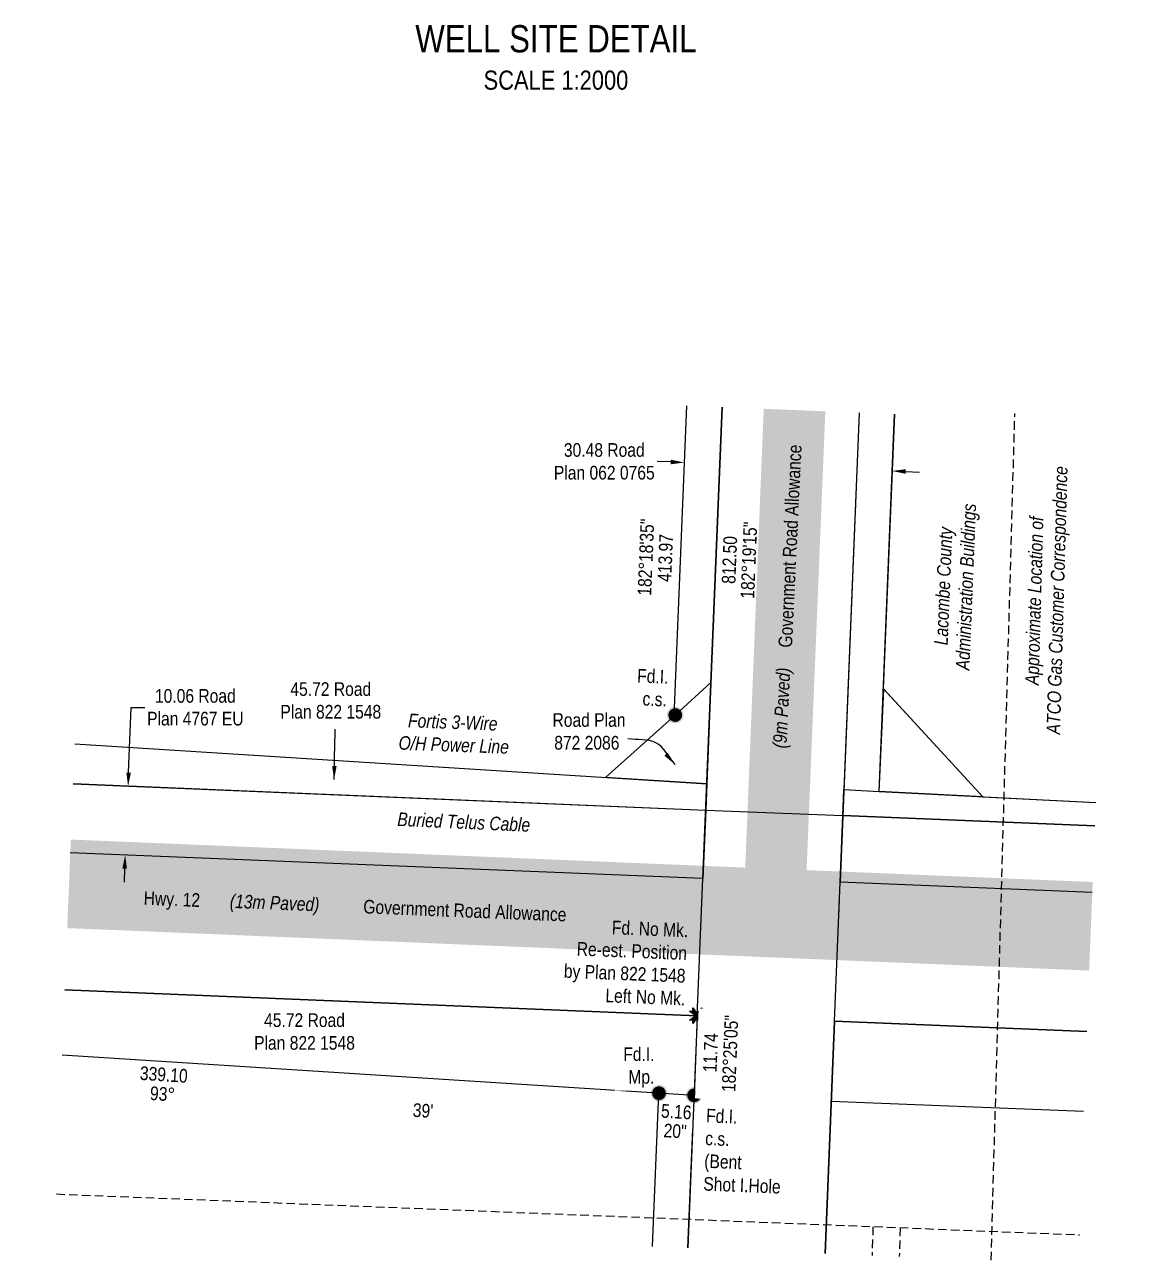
# Model space of a CAD drawing. Extents: x 303473 to 311369, y 5810487 to 5821147.
# Drawn here: x 307616 to 308430, y 5815521 to 5816428 of the extents above; entities that cross this region are included whole.
import ezdxf
from ezdxf.enums import TextEntityAlignment as Align

# ---------------------------------------------------------------- set-up
doc = ezdxf.new("R2010")
doc.units = 0
doc.header["$LTSCALE"] = 5
doc.header["$PDSIZE"] = 0.5
doc.linetypes.add('UG_PIPE', pattern=[1.875, 1.25, -0.625])
doc.layers.get('Defpoints').update_dxf_attribs({"color": 9})
for name, color, linetype in [('AS-PIPE-UG', 44, 'UG_PIPE'), ('AS-PIPE-UG-T', 44, 'Continuous'), ('AS-POWER', 104, 'foc-POWER'), ('AS-ROADS', 254, 'Continuous'), ('AS-TELEPHONE-T', 224, 'Continuous'), ('AS-TELUS', 224, 'foc-TEL'), ('DETAIL-T', 7, 'Continuous'), ('L-BD', 7, 'Continuous'), ('L-MON', 1, 'Continuous'), ('L-ROAD-T', 7, 'Continuous'), ('L-SEC', 7, 'Continuous'), ('L-TITLEDB', 4, 'Continuous'), ('L-TITLEDB-T', 4, 'Continuous')]:
    doc.layers.add(name, color=color, linetype=linetype)
doc.layers.add('T-TEXT', color=48, linetype='Continuous', lineweight=18)
doc.styles.add('80CG', font='ARIALN.TTF', dxfattribs={"height": 10})
doc.styles.add('80L', font='ARIALN.TTF', dxfattribs={"height": 10})
doc.styles.add('80LS', font='ARIALNI.TTF', dxfattribs={"height": 10})
doc.styles.add('foc-LtypeFont', font='ARIALN.TTF', dxfattribs={"height": 7.35})
doc.styles.add('MtXpl_Arial_Narrow', font='ARIALNI.TTF')
doc.linetypes.add('foc-POWER', pattern='A,6,-1,["P",foc-LtypeFont,S=0.2,R=0,X=-0.625,Y=-0.75],-1.24,4', length=12.24)
doc.linetypes.add('foc-POWER-NOLINE', pattern='A,0,-4,["P",foc-LtypeFont,S=0.2,R=0,X=-0.625,Y=-0.75],-8.24', length=12.24)
doc.linetypes.add('foc-TEL', pattern='A,2,-1,["T",foc-LtypeFont,S=0.2,R=0,X=-0.425,Y=-0.75],-1.24,8', length=12.24)
doc.linetypes.add('foc-TEL-NOLINE', pattern='A,0,-2,["T",foc-LtypeFont,S=0.2,R=0,X=-0.425,Y=-0.75],-10.24', length=12.24)
doc.dimstyles.new('Compass 5 000', dxfattribs={"dimscale": 5, "dimtxt": 9, "dimasz": 2, "dimexe": 0.2, "dimexo": 0.0625, "dimgap": 0.5, "dimtad": 0, "dimtih": 1, "dimtoh": 1, "dimzin": 0, "dimdsep": 46, "dimtxsty": '80CG', "dimcen": 0.1, "dimse1": 1, "dimse2": 1, "dimclrd": 256, "dimclrt": 256, "dimaunit": 1, "dimadec": 4, "dimazin": 0, "dimtfac": 0.06, "dimtofl": 0, "dimtmove": 0, "dimatfit": 1, "dimfxl": 0.2, "dimtolj": 1, "dimtzin": 0, "dimlwd": -1, "dimarcsym": 0})

# ---------------------------------------------------------------- blocks, each defined once
blk = doc.blocks.new('fdia')
at = {"color": 255, "const_width": 1}
blk.add_lwpolyline([(-0.5, 0, 1), (0.5, 0, 1)], format="xyb", close=True, dxfattribs=at)
blk = doc.blocks.new('Fdiaa')
blk.add_blockref('fdia', (0, 0))
blk = doc.blocks.new('fdib')
at = {"color": 1, "const_width": 1.6}
blk.add_lwpolyline([(-0.4, 0, 1), (0.4, 0, 1)], format="xyb", close=True, dxfattribs=at)
at = {"color": 1}
blk.add_circle((0, 0), 0.8, dxfattribs=at)
blk = doc.blocks.new('Fdibb')
blk.add_blockref('fdib', (0, 0))
blk = doc.blocks.new('fdicc')
for name in ['Fdibb', 'Fdiaa']:
    blk.add_blockref(name, (0, 0))
blk = doc.blocks.new('FDI')
blk.add_blockref('fdicc', (0, 0))
blk = doc.blocks.new('TEMP')
h = blk.add_hatch(color=255)
h.dxf.hatch_style = 1
h.paths.add_polyline_path([(0, 0.25), (-0.67, 1.15), (-0.67, 0.67), (-1.15, 0.67), (-0.25, 0), (-1.15, -0.67), (-0.67, -0.67), (-0.67, -1.15), (0, -0.25), (0.67, -1.15), (0.67, -0.67), (1.15, -0.67), (0.25, 0), (1.15, 0.67), (0.67, 0.67), (0.67, 1.15)])
h.paths.add_polyline_path([(0.57, 0.85), (0.57, 0.57), (0.85, 0.57), (0.08, 0), (0.85, -0.57), (0.57, -0.57), (0.57, -0.85), (0, -0.08), (-0.57, -0.85), (-0.57, -0.57), (-0.85, -0.57), (-0.08, 0), (-0.85, 0.57), (-0.57, 0.57), (-0.57, 0.85), (0, 0.08)], flags=16)
h = blk.add_hatch(color=1)
h.dxf.hatch_style = 1
h.paths.add_polyline_path([(0, 0.08), (-0.57, 0.85), (-0.57, 0.57), (-0.85, 0.57), (-0.08, 0), (-0.85, -0.57), (-0.57, -0.57), (-0.57, -0.85), (0, -0.08), (0.57, -0.85), (0.57, -0.57), (0.85, -0.57), (0.08, 0), (0.85, 0.57), (0.57, 0.57), (0.57, 0.85)])
at = {"color": 1}
for p, q in [((-0.08, 0), (0.08, 0)), ((0, 0.08), (0, -0.08))]:
    blk.add_line(p, q, dxfattribs=at)
at = {"color": 255, "flags": 128}
blk.add_lwpolyline([(-0.25, 0), (-1.15, 0.67), (-0.67, 0.67), (-0.67, 1.15), (0, 0.25), (0.67, 1.15), (0.67, 0.67), (1.15, 0.67), (0.25, 0), (1.15, -0.67), (0.67, -0.67), (0.67, -1.15), (0, -0.25), (-0.67, -1.15), (-0.67, -0.67), (-1.15, -0.67)], close=True, dxfattribs=at)
at = {"color": 1, "flags": 128}
blk.add_lwpolyline([(-0.08, 0), (-0.85, 0.57), (-0.57, 0.57), (-0.57, 0.85), (0, 0.08), (0.57, 0.85), (0.57, 0.57), (0.85, 0.57), (0.08, 0), (0.85, -0.57), (0.57, -0.57), (0.57, -0.85), (0, -0.08), (-0.57, -0.85), (-0.57, -0.57), (-0.85, -0.57)], close=True, dxfattribs=at)
blk = doc.blocks.new('*D500')
at = {"layer": 'Defpoints', "color": 0, "transparency": 16777216}
for p in [(308100.59, 5816124.87), (308252.86, 5816118.69), (308099.85, 5816106.51)]:
    blk.add_point(p, dxfattribs=at)
at = {"layer": 'L-TITLEDB-T', "transparency": 16777216}
for p, q in [((308089.86, 5816106.91), (308079.87, 5816107.32)), ((308262.1, 5816099.93), (308272.1, 5816099.52))]:
    blk.add_line(p, q, dxfattribs=at)
for points in [[(308089.93, 5816108.58), (308089.79, 5816105.25), (308099.85, 5816106.51)], [(308262.17, 5816101.6), (308262.04, 5816098.26), (308252.11, 5816100.33)]]:
    blk.add_solid(points, dxfattribs=at)
at = {"layer": 'L-TITLEDB-T', "transparency": 16777216, "insert": (308041.1, 5816107.32), "char_height": 10, "attachment_point": 5, "style": '80CG'}
blk.add_mtext('\\A1;30.48 Road\\PPlan 062 0765', dxfattribs=at)
blk = doc.blocks.new('*D503')
at = {"layer": 'Defpoints', "color": 0, "transparency": 16777216}
for p in [(307692.01, 5815869.1), (307733.55, 5815867.39), (307731.47, 5815816.97)]:
    blk.add_point(p, dxfattribs=at)
at = {"layer": 'L-TITLEDB-T', "transparency": 16777216}
for p, q in [((307692.42, 5815879.09), (307694.4, 5815926.95)), ((307694.4, 5815926.95), (307704.4, 5815926.95)), ((307689.51, 5815808.7), (307689.1, 5815798.7))]:
    blk.add_line(p, q, dxfattribs=at)
for points in [[(307690.76, 5815879.16), (307694.09, 5815879.03), (307692.01, 5815869.1)], [(307687.85, 5815808.76), (307691.18, 5815808.63), (307689.92, 5815818.69)]]:
    blk.add_solid(points, dxfattribs=at)
at = {"layer": 'L-TITLEDB-T', "transparency": 16777216, "insert": (307741.33, 5815926.95), "char_height": 10, "attachment_point": 5, "style": '80CG'}
blk.add_mtext('\\A1;10.06 Road \\PPlan 4767 EU', dxfattribs=at)

msp = doc.modelspace()

# ---------------------------------------------------------------- linework, layer by layer
at = {"layer": 'AS-PIPE-UG', "flags": 128}
for points in [[(308324.699, 5815521.449), (308342.107, 5816142.494)], [(307639.443, 5815570.067), (308389.498, 5815540.131)], [(308238.092, 5815546.023), (308237.411, 5815524.988)], [(308258.082, 5815545.376), (308257.395, 5815524.177)]]:
    msp.add_lwpolyline(points, dxfattribs=at)
at = {"layer": 'AS-POWER', "linetype": 'foc-POWER-NOLINE', "flags": 128}
msp.add_lwpolyline([(307652.95, 5815900.287), (308116.211, 5815870.766)], dxfattribs=at)
at = {"layer": 'AS-ROADS', "flags": 128}
for points, const_width in [([(308180.477, 5816144.986), (308166.735, 5815803.623), (308180.678, 5816144.978)], 44.996), ([(307648.747, 5815797.534), (308397.87, 5815766.375)], 64.995)]:
    msp.add_lwpolyline(points, dxfattribs=dict(at, const_width=const_width))
at = {"layer": 'AS-TELUS', "linetype": 'foc-TEL-NOLINE', "flags": 128}
for points in [[(308113.397, 5815801.348), (308127.416, 5816147.137)], [(307651.755, 5815871.06), (308115.434, 5815851.603)], [(308215.956, 5815847.849), (308400.818, 5815840.226)], [(308212.965, 5815774.066), (308213.963, 5815798.684)], [(308202.923, 5815526.386), (308209.829, 5815696.728)], [(308102.414, 5815530.461), (308105.944, 5815617.547)]]:
    msp.add_lwpolyline(points, dxfattribs=at)
at = {"layer": 'AS-TELUS', "flags": 128}
for points in [[(308115.434, 5815851.603), (308215.945, 5815847.581)], [(308109.321, 5815700.839), (308113.397, 5815801.348)], [(308209.829, 5815696.728), (308213.963, 5815798.687)]]:
    msp.add_lwpolyline(points, dxfattribs=at)
at = {"layer": 'L-SEC', "flags": 128}
for points in [[(308127.416, 5816147.137), (308113.397, 5815801.348), (307649.679, 5815820.315)], [(308227.925, 5816143.062), (308213.963, 5815798.687)], [(308398.86, 5815791.185), (308213.963, 5815798.687)], [(308109.321, 5815700.839), (307645.568, 5815719.808)], [(308109.268, 5815699.53), (308102.414, 5815530.461)], [(308209.829, 5815696.728), (308202.923, 5815526.386)], [(308209.829, 5815696.728), (308394.788, 5815689.163)]]:
    msp.add_lwpolyline(points, dxfattribs=at)
at = {"layer": 'L-TITLEDB', "flags": 128}
for points in [[(308127.416, 5816147.137), (308119.226, 5815945.135), (308093.126, 5815921.291), (308092.311, 5815920.562), (308101.54, 5816148.186)], [(308227.925, 5816143.062), (308216.718, 5815866.627), (308242.583, 5815865.309), (308253.802, 5816142.013)], [(308253.802, 5816142.013), (308245.647, 5815940.875), (308318.695, 5815861.43), (308401.496, 5815857.21)], [(307652.95, 5815900.287), (308116.211, 5815870.766), (308115.434, 5815851.603)], [(307651.743, 5815870.767), (308115.434, 5815851.603), (308113.397, 5815801.348), (307649.679, 5815820.315)], [(308400.813, 5815840.102), (308215.945, 5815847.581), (308216.718, 5815866.627), (308242.583, 5815865.309), (308401.496, 5815857.21)], [(308398.86, 5815791.185), (308213.963, 5815798.687), (308215.945, 5815847.581), (308400.812, 5815840.082)], [(308241.822, 5815846.534), (308241.822, 5815846.531)], [(308239.839, 5815797.637), (308239.839, 5815797.635)], [(307645.568, 5815719.808), (308109.321, 5815700.839), (308106.949, 5815642.335), (307643.613, 5815672.001)], [(308394.788, 5815689.163), (308209.829, 5815696.728), (308207.459, 5815638.263), (308392.457, 5815630.762)], [(308076.537, 5815531.51), (308081.097, 5815643.99)]]:
    msp.add_lwpolyline(points, dxfattribs=at)
for points in [[(308041.941, 5815875.519), (308093.126, 5815921.291), (308119.226, 5815945.135), (308116.211, 5815870.766)], [(308242.583, 5815865.309), (308246.16, 5815940.332), (308318.695, 5815861.43)]]:
    msp.add_lwpolyline(points, close=True, dxfattribs=at)

# ---------------------------------------------------------------- block references
at = {"layer": 'L-MON', "xscale": 4.999584200000001, "yscale": 4.999584200000001, "zscale": 4.999584200000001}
for name, p in [('TEMP', (308109.321, 5815700.839)), ('FDI', (308106.951, 5815642.381))]:
    msp.add_blockref(name, p, dxfattribs=at)

# ---------------------------------------------------------------- texts
at = {"layer": 'AS-PIPE-UG-T', "insert": (308348.402, 5815901.842), "char_height": 9.99927, "attachment_point": 1, "rotation": 88.39442, "style": '80L'}
msp.add_mtext_dynamic_manual_height_columns('\\pi41.6666;{\\fArial Narrow|b0|i1|c0|p34;Approximate Location of \\P\\pi5.9632;ATCO Gas Customer Correspondence}', width=208.37183, gutter_width=50, heights=[0], dxfattribs=at)
at = {"layer": 'AS-POWER', "insert": (307877.802, 5815923.184), "char_height": 9.99927, "attachment_point": 1, "rotation": 357.779317, "style": '80L'}
msp.add_mtext_dynamic_manual_height_columns('\\pi19.73517;{\\fArial Narrow|b0|i1|c0|p34;Fortis 3-Wire\\P\\pi10.2304; O/H Power Line}', width=104.22005, gutter_width=50, heights=[0], dxfattribs=at)
at = {"layer": 'AS-TELEPHONE-T', "insert": (307889.676, 5815850.02), "char_height": 9.99854, "attachment_point": 1, "rotation": 357.441118, "style": '80L'}
msp.add_mtext_dynamic_manual_height_columns('{\\fArial Narrow|b0|i1|c0|p34;Buried Telus Cable}', width=97.23506, gutter_width=50, heights=[0], dxfattribs=at)
at = {"layer": 'DETAIL-T', "color": 3, "insert": (308005.694, 5816403.523), "char_height": 19.99834, "width": 217.09009, "attachment_point": 5, "style": '80CG'}
msp.add_mtext('WELL SITE DETAIL\\P{\\H0.7x;SCALE 1:2000}', dxfattribs=at)
at = {"layer": 'L-BD', "style": '80L'}
for s, rotation, p in [('182°18\'35"', 87.678242, (308071.621, 5816037.073)), ('413.97', 87.678242, (308085.858, 5816036.495)), ('339.10', 356.343662, (307718.231, 5815657.686)), ('20"', 356.410503, (308093.037, 5815616.235))]:
    msp.add_text(s, height=9.9992, rotation=rotation, dxfattribs=at).set_placement(p, align=Align.MIDDLE_CENTER)
at = {"layer": 'L-BD', "insert": (308126.716, 5816006.786), "char_height": 9.99917, "width": 56.00257, "attachment_point": 1, "rotation": 87.678242, "line_spacing_factor": 0.855, "style": '80L'}
msp.add_mtext('\\pi10.99042;812.50\\P\\pi0.66386;182°19\'15"', dxfattribs=at)
at = {"layer": 'L-MON', "insert": (308012.257, 5815772.017), "char_height": 9.99917, "attachment_point": 1, "rotation": 357.672304, "style": '80L'}
msp.add_mtext_dynamic_manual_height_columns('\\pi34.68102;Fd. No Mk.\\P\\pi9.58079;Re-est. Position\\P\\pi0.82981;by Plan 822 1548\\P\\pi31.98001;Left No Mk.', width=88.75565, gutter_width=50, heights=[0], dxfattribs=at)
at = {"layer": 'L-ROAD-T', "style": '80L'}
for s, height, rotation, p in [('Government Road Allowance', 9.99927, 87.279414, (308177.253, 5816045.213)), ('Hwy. 12', 9.9993, 357.693305, (307724.156, 5815786.364)), ('Government Road Allowance', 9.99927, 357.693305, (307938.92, 5815777.911))]:
    msp.add_text(s, height=height, rotation=rotation, dxfattribs=at).set_placement(p, align=Align.MIDDLE_CENTER)
at = {"layer": 'L-TITLEDB', "insert": (308028.312, 5815909.266), "char_height": 10, "width": 55.97312, "attachment_point": 5, "style": '80CG'}
msp.add_mtext('\\A1; Road Plan\\P872 2086', dxfattribs=at)
at = {"layer": 'T-TEXT', "style": '80LS'}
for s, height, rotation, p in [('(9m Paved)', 9.9993, 87.279414, (308171.087, 5815926.519)), ('(13m Paved)', 9.99927, 357.693305, (307799.471, 5815783.624))]:
    msp.add_text(s, height=height, rotation=rotation, dxfattribs=at).set_placement(p, align=Align.MIDDLE_CENTER)

# ---------------------------------------------------------------- dimensions: what is measured, and where the dimension line sits
at = {"layer": 'L-TITLEDB-T'}
for base, p1, p2, angle, text, picture, middle in [((308099.85, 5816106.508), (308252.857, 5816118.694), (308100.594, 5816124.867), 177.678242, '30.48 Road\\PPlan 062 0765', '*D500', (308041.101, 5816107.318)), ((307692.008, 5815869.103), (307731.469, 5815816.97), (307733.552, 5815867.386), 87.633266, '10.06 Road \\PPlan 4767 EU', '*D503', (307741.333, 5815926.95))]:
    dim = msp.add_linear_dim(base=base, p1=p1, p2=p2, angle=angle, text=text, dimstyle='Compass 5 000', dxfattribs=at)
    dim.commit()
    dim.dimension.update_dxf_attribs({"geometry": picture, "text_midpoint": middle, "dimtype": 161})

# ---------------------------------------------------------------- leaders
at = {"layer": 'L-TITLEDB', "color": 3, "path_type": 1}
msp.add_leader([(308092.999, 5815885.096), (308078.958, 5815900.985), (308058.414, 5815903.796)], dimstyle='Compass 5 000', dxfattribs=at)

# ---------------------------------------------------------------- next in the draw order: texts
at = {"layer": 'L-BD', "char_height": 9.9992, "width": 51.62737, "attachment_point": 2, "rotation": 356.343662, "style": '80L', "bg_fill": 3, "box_fill_scale": 1.15, "bg_fill_color": 256, "bg_fill_true_color": 256, "bg_fill_transparency": 0}
for s, insert in [('93°', (307717.601, 5815648.459)), ("39'", (307908.561, 5815636.232))]:
    msp.add_mtext(s, dxfattribs=dict(at, insert=insert))
at = {"layer": 'L-MON', "insert": (308064.405, 5815955.227), "char_height": 9.99917, "attachment_point": 1, "rotation": 357.672304, "style": '80L', "bg_fill": 3, "box_fill_scale": 1.15, "bg_fill_color": 256, "bg_fill_true_color": 256, "bg_fill_transparency": 0}
msp.add_mtext_dynamic_manual_height_columns('\\pi1.06171;Fd.I.\\P\\pi5.63841;c.s.', width=22.04223, gutter_width=50, heights=[0], dxfattribs=at)
at = {"layer": 'L-MON', "insert": (308053.962, 5815677.624), "char_height": 9.99917, "attachment_point": 1, "style": '80L', "bg_fill": 2}
msp.add_mtext_dynamic_manual_height_columns('\\pi1.06171;Fd.I.\\P\\pi4.779;Mp.', width=22.04223, gutter_width=50, heights=[0], dxfattribs=at)
at = {"layer": 'L-MON', "insert": (308116.001, 5815632.607), "char_height": 9.99917, "width": 56.2754, "attachment_point": 1, "rotation": 357.672304, "style": '80L', "bg_fill": 2}
msp.add_mtext('Fd.I.\\Pc.s.\\P(Bent\\PShot I.Hole', dxfattribs=at)
at = {"layer": 'L-TITLEDB-T', "insert": (308282.835, 5815972.795), "char_height": 9.99927, "width": 88.80233, "attachment_point": 1, "rotation": 87.678242, "style": 'MtXpl_Arial_Narrow', "bg_fill": 3, "box_fill_scale": 1.15, "bg_fill_color": 256, "bg_fill_true_color": 256, "bg_fill_transparency": 0}
msp.add_mtext('Lacombe County', dxfattribs=at)
at = {"layer": 'L-TITLEDB-T', "char_height": 9.99917, "width": 74.25825, "attachment_point": 2, "style": '80CG', "bg_fill": 2}
for insert in [(307840.616, 5815945.379), (307821.348, 5815702.563)]:
    msp.add_mtext('45.72 Road Plan 822 1548', dxfattribs=dict(at, insert=insert))

# ---------------------------------------------------------------- next in the draw order: block references
at = {"layer": 'L-MON', "xscale": 4.999584200000001, "yscale": 4.999584200000001, "zscale": 4.999584200000001}
for p in [(308093.126, 5815921.291), (308081.206, 5815643.996)]:
    msp.add_blockref('FDI', p, dxfattribs=at)

# ---------------------------------------------------------------- next in the draw order: texts
at = {"layer": 'L-BD', "style": '80L'}
msp.add_text('5.16', height=9.9992, rotation=356.410503, dxfattribs=at).set_placement((308093.929, 5815630.456), align=Align.MIDDLE_CENTER)
at = {"layer": 'L-TITLEDB-T', "insert": (308298.77, 5815954.441), "char_height": 9.99927, "width": 122.32847, "attachment_point": 1, "rotation": 87.678242, "style": 'MtXpl_Arial_Narrow', "bg_fill": 3, "box_fill_scale": 1.15, "bg_fill_color": 256, "bg_fill_true_color": 256, "bg_fill_transparency": 0}
msp.add_mtext('Administration Buildings', dxfattribs=at)

# ---------------------------------------------------------------- next in the draw order: leaders
at = {"layer": 'L-TITLEDB-T', "path_type": 1}
msp.add_leader([(307843.035, 5815873.939), (307843.837, 5815910.838)], dimstyle='Compass 5 000', override={"dimgap": 0.5, "dimtad": 0}, dxfattribs=at)

# ---------------------------------------------------------------- next in the draw order: texts
at = {"layer": 'L-BD', "insert": (308112.84, 5815644.975), "char_height": 9.99917, "width": 56.00257, "attachment_point": 1, "rotation": 87.678242, "line_spacing_factor": 0.8571, "style": '80L', "bg_fill": 2}
msp.add_mtext('\\pi14.56448;11.74\\P\\pi0.66386;182°25\'05"', dxfattribs=at)

doc.saveas('drawing.dxf')
